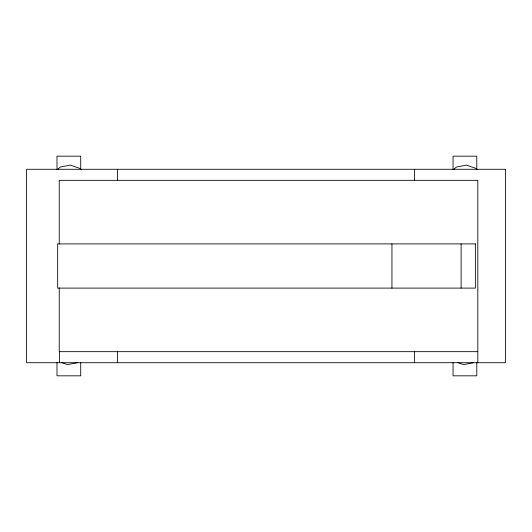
<?xml version="1.0" encoding="UTF-8"?>
<svg xmlns="http://www.w3.org/2000/svg" width="532" height="532" viewBox="0 0 532 532"><rect width="100%" height="100%" fill="white"/><g stroke="black" fill="none" stroke-linecap="round" stroke-linejoin="round"><path stroke-width="0.8" d="M57.376 169.622L60.329 167.048L70.324 165.106L79.946 168.425L80.977 169.602M453.444 169.622L456.396 167.048L466.391 165.106L476.014 168.425L477.038 169.602M77.572 362.678L67.584 364.62L61.659 362.578M473.64 362.678L463.645 364.62L457.719 362.578M477.809 351.665L59.238 351.665L59.238 287.932M477.809 362.718L477.809 180.335L59.238 180.335L59.238 244.068M476.785 169.442L476.785 156.175L453.051 156.175L453.051 169.442M476.785 362.558L476.785 375.825L453.051 375.825L453.051 362.558M461.118 243.895L461.118 288.105M414.428 169.282L414.428 180.335M414.428 351.665L414.428 362.718M391.944 243.895L391.944 288.105M117.572 169.282L117.572 180.335M117.572 351.665L117.572 362.718M80.724 169.442L80.724 156.175L56.984 156.175L56.984 169.442M80.724 362.558L80.724 375.825L56.984 375.825L56.984 362.558M59.511 351.665L59.511 362.718M505.4 169.282L26.6 169.282L26.6 362.718L505.4 362.718L505.4 169.282M475.369 243.895L57.669 243.895L57.669 288.105L475.369 288.105L475.369 243.895"/></g></svg>
